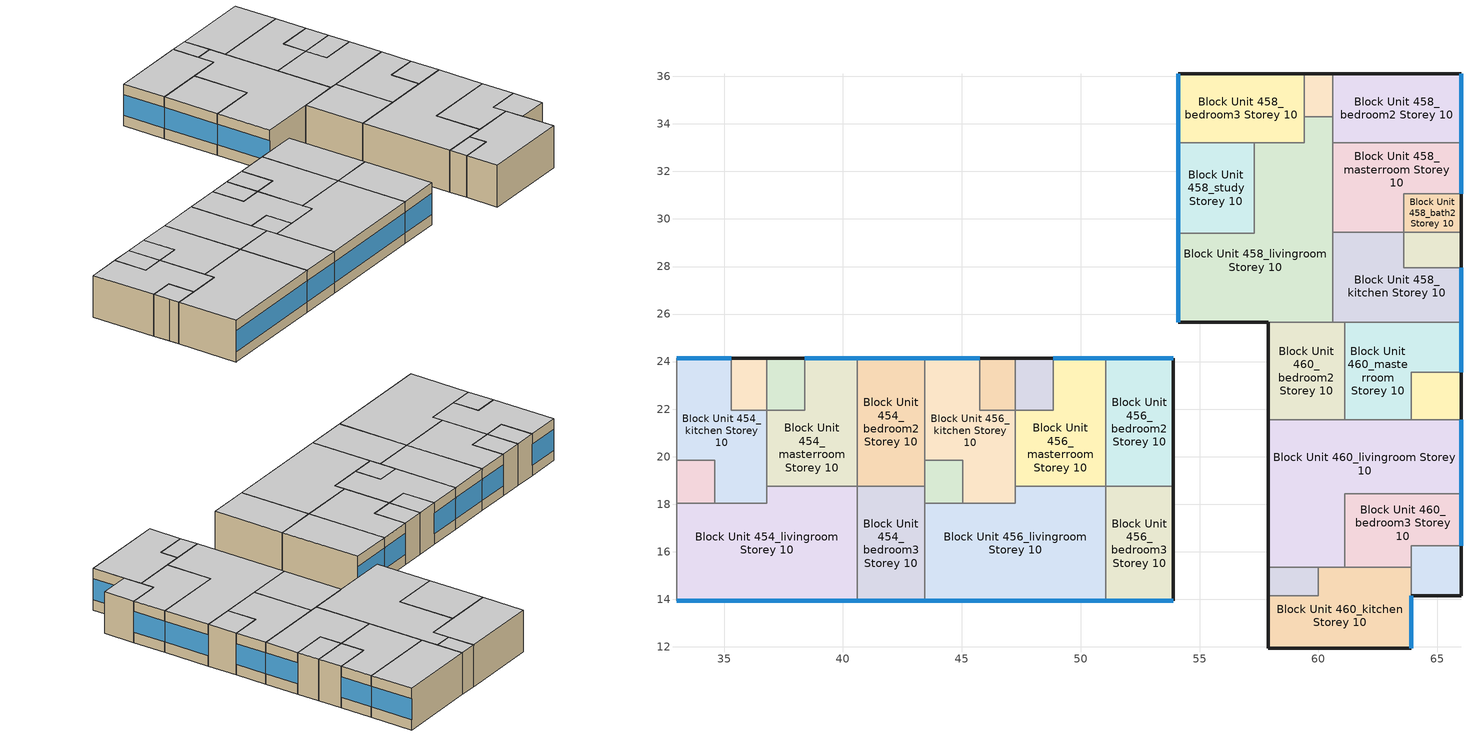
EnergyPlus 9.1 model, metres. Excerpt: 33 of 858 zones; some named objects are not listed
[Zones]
Block Unit 454_masterroom Storey 10
 floor adiabatic (Project Floor): 40.6,24.15 40.6,18.75 36.8,18.75 36.8,21.95 38.4,21.95 38.4,24.15 z31.6
 wall outside (Project Wall): 40.6,24.15 38.4,24.15 z31.6:34.4
 wall to Block Unit 454_bath2 Storey 10 (Project Wall): 38.4,24.15 38.4,21.95 36.8,21.95 z31.6:34.4
 wall to Block Unit 454_kitchen Storey 10 (Project Wall): 36.8,21.95 36.8,18.75 z31.6:34.4
 wall to Block Unit 454_livingroom Storey 10 (Project Wall): 36.8,18.75 40.6,18.75 z31.6:34.4
 wall to Block Unit 454_bedroom2 Storey 10 (Project Wall): 40.6,18.75 40.6,24.15 z31.6:34.4
 window (Project External Window): 40.6,24.15 38.4,24.15 z32.3:33.7
 ceiling adiabatic (Project Ceiling): 40.6,18.75 40.6,24.15 38.4,24.15 38.4,21.95 36.8,21.95 36.8,18.75 z34.4
Block Unit 454_bedroom2 Storey 10
 floor adiabatic (Project Floor): 43.45,24.15 43.45,18.75 40.6,18.75 40.6,24.15 z31.6
 wall outside (Project Wall): 43.45,24.15 40.6,24.15 z31.6:34.4
 wall to Block Unit 454_bedroom3 Storey 10 (Project Wall): 40.6,18.75 43.45,18.75 z31.6:34.4
 wall to Block Unit 456_kitchen Storey 10 (Project Wall): 43.45,19.85 43.45,24.15 z31.6:34.4
 wall to Block Unit 456_store Storey 10 (Project Wall): 43.45,18.75 43.45,19.85 z31.6:34.4
 window (Project External Window): 43.45,24.15 40.6,24.15 z32.3:33.7
 ceiling adiabatic (Project Ceiling): 43.45,18.75 43.45,24.15 40.6,24.15 40.6,18.75 z34.4
Block Unit 454_bedroom3 Storey 10
 floor adiabatic (Project Floor): 43.45,18.75 43.45,13.95 40.6,13.95 40.6,18.75 z31.6
 wall outside (Project Wall): 40.6,13.95 43.45,13.95 z31.6:34.4
 wall to Block Unit 454_livingroom Storey 10 (Project Wall): 40.6,18.75 40.6,13.95 z31.6:34.4
 wall to Block Unit 456_store Storey 10 (Project Wall): 43.45,18.05 43.45,18.75 z31.6:34.4
 wall to Block Unit 456_livingroom Storey 10 (Project Wall): 43.45,13.95 43.45,18.05 z31.6:34.4
 window (Project External Window): 40.6,13.95 43.45,13.95 z32.3:33.7
 ceiling adiabatic (Project Ceiling): 43.45,13.95 43.45,18.75 40.6,18.75 40.6,13.95 z34.4
Block Unit 454_bath1 Storey 10
 floor adiabatic (Project Floor): 36.8,24.15 36.8,21.95 35.3,21.95 35.3,24.15 z31.6
 wall outside (Project Wall): 36.8,24.15 35.3,24.15 z31.6:34.4
 wall to Block Unit 454_kitchen Storey 10 (Project Wall): 35.3,24.15 35.3,21.95 36.8,21.95 z31.6:34.4
 wall to Block Unit 454_bath2 Storey 10 (Project Wall): 36.8,21.95 36.8,24.15 z31.6:34.4
 ceiling adiabatic (Project Ceiling): 36.8,21.95 36.8,24.15 35.3,24.15 35.3,21.95 z34.4
Block Unit 454_bath2 Storey 10
 floor adiabatic (Project Floor): 38.4,24.15 38.4,21.95 36.8,21.95 36.8,24.15 z31.6
 wall outside (Project Wall): 38.4,24.15 36.8,24.15 z31.6:34.4
 ceiling adiabatic (Project Ceiling): 38.4,21.95 38.4,24.15 36.8,24.15 36.8,21.95 z34.4
Block Unit 454_kitchen Storey 10
 floor adiabatic (Project Floor): 35.3,24.15 35.3,21.95 36.8,21.95 36.8,18.05 34.6,18.05 34.6,19.85 33,19.85 33,24.15 z31.6
 wall outside (Project Wall): 35.3,24.15 33,24.15 z31.6:34.4
 wall to Block Unit 452_bedroom2 Storey 10 (Project Wall): 33,24.15 33,19.85 z31.6:34.4
 wall to Block Unit 454_livingroom Storey 10 (Project Wall): 34.6,18.05 36.8,18.05 36.8,18.75 z31.6:34.4
 wall to Block Unit 454_store Storey 10 (Project Wall): 33,19.85 34.6,19.85 34.6,18.05 z31.6:34.4
 window (Project External Window): 35.3,24.15 33,24.15 z32.3:33.7
 ceiling adiabatic (Project Ceiling): 36.8,18.05 36.8,21.95 35.3,21.95 35.3,24.15 33,24.15 33,19.85 34.6,19.85 34.6,18.05 z34.4
Block Unit 454_store Storey 10
 floor adiabatic (Project Floor): 34.6,19.85 34.6,18.05 33,18.05 33,19.85 z31.6
 wall to Block Unit 452_bedroom2 Storey 10 (Project Wall): 33,19.85 33,18.75 z31.6:34.4
 wall to Block Unit 452_bedroom3 Storey 10 (Project Wall): 33,18.75 33,18.05 z31.6:34.4
 wall to Block Unit 454_livingroom Storey 10 (Project Wall): 33,18.05 34.6,18.05 z31.6:34.4
 ceiling adiabatic (Project Ceiling): 34.6,18.05 34.6,19.85 33,19.85 33,18.05 z34.4
Block Unit 454_livingroom Storey 10
 floor adiabatic (Project Floor): 40.6,18.75 40.6,13.95 33,13.95 33,18.05 36.8,18.05 36.8,18.75 z31.6
 wall outside (Project Wall): 33,13.95 40.6,13.95 z31.6:34.4
 wall to Block Unit 452_bedroom3 Storey 10 (Project Wall): 33,18.05 33,13.95 z31.6:34.4
 window (Project External Window): 33,13.95 40.6,13.95 z32.3:33.7
 ceiling adiabatic (Project Ceiling): 40.6,13.95 40.6,18.75 36.8,18.75 36.8,18.05 33,18.05 33,13.95 z34.4
Block Unit 456_masterroom Storey 10
 floor adiabatic (Project Floor): 51.05,24.15 51.05,18.75 47.25,18.75 47.25,21.95 48.85,21.95 48.85,24.15 z31.6
 wall outside (Project Wall): 51.05,24.15 48.85,24.15 z31.6:34.4
 wall to Block Unit 456_bath2 Storey 10 (Project Wall): 48.85,24.15 48.85,21.95 47.25,21.95 z31.6:34.4
 wall to Block Unit 456_kitchen Storey 10 (Project Wall): 47.25,21.95 47.25,18.75 z31.6:34.4
 wall to Block Unit 456_livingroom Storey 10 (Project Wall): 47.25,18.75 51.05,18.75 z31.6:34.4
 wall to Block Unit 456_bedroom2 Storey 10 (Project Wall): 51.05,18.75 51.05,24.15 z31.6:34.4
 window (Project External Window): 51.05,24.15 48.85,24.15 z32.3:33.7
 ceiling adiabatic (Project Ceiling): 51.05,18.75 51.05,24.15 48.85,24.15 48.85,21.95 47.25,21.95 47.25,18.75 z34.4
Block Unit 456_bedroom2 Storey 10
 floor adiabatic (Project Floor): 53.9,24.15 53.9,18.75 51.05,18.75 51.05,24.15 z31.6
 wall outside (Project Wall): 53.9,18.75 53.9,24.15 51.05,24.15 z31.6:34.4
 wall to Block Unit 456_bedroom3 Storey 10 (Project Wall): 51.05,18.75 53.9,18.75 z31.6:34.4
 window (Project External Window): 53.9,24.15 51.05,24.15 z32.3:33.7
 ceiling adiabatic (Project Ceiling): 53.9,18.75 53.9,24.15 51.05,24.15 51.05,18.75 z34.4
Block Unit 456_bedroom3 Storey 10
 floor adiabatic (Project Floor): 53.9,18.75 53.9,13.95 51.05,13.95 51.05,18.75 z31.6
 wall outside (Project Wall): 51.05,13.95 53.9,13.95 53.9,18.75 z31.6:34.4
 wall to Block Unit 456_livingroom Storey 10 (Project Wall): 51.05,18.75 51.05,13.95 z31.6:34.4
 window (Project External Window): 51.05,13.95 53.9,13.95 z32.3:33.7
 ceiling adiabatic (Project Ceiling): 53.9,13.95 53.9,18.75 51.05,18.75 51.05,13.95 z34.4
Block Unit 456_bath1 Storey 10
 floor adiabatic (Project Floor): 47.25,24.15 47.25,21.95 45.75,21.95 45.75,24.15 z31.6
 wall outside (Project Wall): 47.25,24.15 45.75,24.15 z31.6:34.4
 wall to Block Unit 456_kitchen Storey 10 (Project Wall): 45.75,24.15 45.75,21.95 47.25,21.95 z31.6:34.4
 wall to Block Unit 456_bath2 Storey 10 (Project Wall): 47.25,21.95 47.25,24.15 z31.6:34.4
 ceiling adiabatic (Project Ceiling): 47.25,21.95 47.25,24.15 45.75,24.15 45.75,21.95 z34.4
Block Unit 456_bath2 Storey 10
 floor adiabatic (Project Floor): 48.85,24.15 48.85,21.95 47.25,21.95 47.25,24.15 z31.6
 wall outside (Project Wall): 48.85,24.15 47.25,24.15 z31.6:34.4
 ceiling adiabatic (Project Ceiling): 48.85,21.95 48.85,24.15 47.25,24.15 47.25,21.95 z34.4
Block Unit 456_kitchen Storey 10
 floor adiabatic (Project Floor): 45.75,24.15 45.75,21.95 47.25,21.95 47.25,18.05 45.05,18.05 45.05,19.85 43.45,19.85 43.45,24.15 z31.6
 wall outside (Project Wall): 45.75,24.15 43.45,24.15 z31.6:34.4
 wall to Block Unit 456_livingroom Storey 10 (Project Wall): 45.05,18.05 47.25,18.05 47.25,18.75 z31.6:34.4
 wall to Block Unit 456_store Storey 10 (Project Wall): 43.45,19.85 45.05,19.85 45.05,18.05 z31.6:34.4
 window (Project External Window): 45.75,24.15 43.45,24.15 z32.3:33.7
 ceiling adiabatic (Project Ceiling): 47.25,18.05 47.25,21.95 45.75,21.95 45.75,24.15 43.45,24.15 43.45,19.85 45.05,19.85 45.05,18.05 z34.4
Block Unit 456_store Storey 10
 floor adiabatic (Project Floor): 45.05,19.85 45.05,18.05 43.45,18.05 43.45,19.85 z31.6
 wall to Block Unit 456_livingroom Storey 10 (Project Wall): 43.45,18.05 45.05,18.05 z31.6:34.4
 ceiling adiabatic (Project Ceiling): 45.05,18.05 45.05,19.85 43.45,19.85 43.45,18.05 z34.4
Block Unit 456_livingroom Storey 10
 floor adiabatic (Project Floor): 51.05,18.75 51.05,13.95 43.45,13.95 43.45,18.05 47.25,18.05 47.25,18.75 z31.6
 wall outside (Project Wall): 43.45,13.95 51.05,13.95 z31.6:34.4
 window (Project External Window): 43.45,13.95 51.05,13.95 z32.3:33.7
 ceiling adiabatic (Project Ceiling): 51.05,13.95 51.05,18.75 47.25,18.75 47.25,18.05 43.45,18.05 43.45,13.95 z34.4
Block Unit 458_masterroom Storey 10
 floor adiabatic (Project Floor): 66,33.2 66,31.05 63.6,31.05 63.6,29.45 60.6,29.45 60.6,33.2 z31.6
 wall outside (Project Wall): 66,31.05 66,33.2 z31.6:34.4
 wall to Block Unit 458_bedroom2 Storey 10 (Project Wall): 66,33.2 60.6,33.2 z31.6:34.4
 wall to Block Unit 458_livingroom Storey 10 (Project Wall): 60.6,33.2 60.6,29.45 z31.6:34.4
 wall to Block Unit 458_kitchen Storey 10 (Project Wall): 60.6,29.45 63.6,29.45 z31.6:34.4
 wall to Block Unit 458_bath2 Storey 10 (Project Wall): 63.6,29.45 63.6,31.05 66,31.05 z31.6:34.4
 window (Project External Window): 66,31.05 66,33.2 z32.3:33.7
 ceiling adiabatic (Project Ceiling): 66,31.05 66,33.2 60.6,33.2 60.6,29.45 63.6,29.45 63.6,31.05 z34.4
Block Unit 458_bedroom2 Storey 10
 floor adiabatic (Project Floor): 66,36.1 66,33.2 60.6,33.2 60.6,36.1 z31.6
 wall outside (Project Wall): 66,33.2 66,36.1 60.6,36.1 z31.6:34.4
 wall to Block Unit 458_store Storey 10 (Project Wall): 60.6,36.1 60.6,34.3 z31.6:34.4
 wall to Block Unit 458_livingroom Storey 10 (Project Wall): 60.6,34.3 60.6,33.2 z31.6:34.4
 window (Project External Window): 66,33.2 66,36.1 z32.3:33.7
 ceiling adiabatic (Project Ceiling): 66,33.2 66,36.1 60.6,36.1 60.6,33.2 z34.4
Block Unit 458_bedroom3 Storey 10
 floor adiabatic (Project Floor): 59.4,36.1 59.4,33.2 54.1,33.2 54.1,36.1 z31.6
 wall outside (Project Wall): 59.4,36.1 54.1,36.1 54.1,33.2 z31.6:34.4
 wall to Block Unit 458_study Storey 10 (Project Wall): 54.1,33.2 57.3,33.2 z31.6:34.4
 wall to Block Unit 458_livingroom Storey 10 (Project Wall): 57.3,33.2 59.4,33.2 59.4,34.3 z31.6:34.4
 wall to Block Unit 458_store Storey 10 (Project Wall): 59.4,34.3 59.4,36.1 z31.6:34.4
 window (Project External Window): 54.1,36.1 54.1,33.2 z32.3:33.7
 ceiling adiabatic (Project Ceiling): 59.4,33.2 59.4,36.1 54.1,36.1 54.1,33.2 z34.4
Block Unit 458_study Storey 10
 floor adiabatic (Project Floor): 57.3,33.2 57.3,29.4 54.1,29.4 54.1,33.2 z31.6
 wall outside (Project Wall): 54.1,33.2 54.1,29.4 z31.6:34.4
 wall to Block Unit 458_livingroom Storey 10 (Project Wall): 54.1,29.4 57.3,29.4 57.3,33.2 z31.6:34.4
 window (Project External Window): 54.1,33.2 54.1,29.4 z32.3:33.7
 ceiling adiabatic (Project Ceiling): 57.3,29.4 57.3,33.2 54.1,33.2 54.1,29.4 z34.4
Block Unit 458_bath1 Storey 10
 floor adiabatic (Project Floor): 66,29.45 66,27.95 63.6,27.95 63.6,29.45 z31.6
 wall outside (Project Wall): 66,27.95 66,29.45 z31.6:34.4
 wall to Block Unit 458_bath2 Storey 10 (Project Wall): 66,29.45 63.6,29.45 z31.6:34.4
 wall to Block Unit 458_kitchen Storey 10 (Project Wall): 63.6,29.45 63.6,27.95 66,27.95 z31.6:34.4
 ceiling adiabatic (Project Ceiling): 66,27.95 66,29.45 63.6,29.45 63.6,27.95 z34.4
Block Unit 458_bath2 Storey 10
 floor adiabatic (Project Floor): 66,31.05 66,29.45 63.6,29.45 63.6,31.05 z31.6
 wall outside (Project Wall): 66,29.45 66,31.05 z31.6:34.4
 ceiling adiabatic (Project Ceiling): 66,29.45 66,31.05 63.6,31.05 63.6,29.45 z34.4
Block Unit 458_kitchen Storey 10
 floor adiabatic (Project Floor): 66,27.95 66,25.65 60.6,25.65 60.6,29.45 63.6,29.45 63.6,27.95 z31.6
 wall outside (Project Wall): 66,25.65 66,27.95 z31.6:34.4
 wall to Block Unit 458_livingroom Storey 10 (Project Wall): 60.6,29.45 60.6,25.65 z31.6:34.4
 wall to Block Unit 460_masterroom Storey 10 (Project Wall): 61.1,25.65 66,25.65 z31.6:34.4
 wall to Block Unit 460_bedroom2 Storey 10 (Project Wall): 60.6,25.65 61.1,25.65 z31.6:34.4
 window (Project External Window): 66,25.65 66,27.95 z32.3:33.7
 ceiling adiabatic (Project Ceiling): 66,25.65 66,27.95 63.6,27.95 63.6,29.45 60.6,29.45 60.6,25.65 z34.4
Block Unit 458_store Storey 10
 floor adiabatic (Project Floor): 60.6,36.1 60.6,34.3 59.4,34.3 59.4,36.1 z31.6
 wall outside (Project Wall): 60.6,36.1 59.4,36.1 z31.6:34.4
 wall to Block Unit 458_livingroom Storey 10 (Project Wall): 59.4,34.3 60.6,34.3 z31.6:34.4
 ceiling adiabatic (Project Ceiling): 60.6,34.3 60.6,36.1 59.4,36.1 59.4,34.3 z34.4
Block Unit 458_livingroom Storey 10
 floor adiabatic (Project Floor): 60.6,34.3 60.6,25.65 54.1,25.65 54.1,29.4 57.3,29.4 57.3,33.2 59.4,33.2 59.4,34.3 z31.6
 wall outside (Project Wall): 54.1,29.4 54.1,25.65 57.9,25.65 z31.6:34.4
 wall to Block Unit 460_bedroom2 Storey 10 (Project Wall): 57.9,25.65 60.6,25.65 z31.6:34.4
 window (Project External Window): 54.1,29.4 54.1,25.65 z32.3:33.7
 ceiling adiabatic (Project Ceiling): 60.6,25.65 60.6,34.3 59.4,34.3 59.4,33.2 57.3,33.2 57.3,29.4 54.1,29.4 54.1,25.65 z34.4
Block Unit 460_bath2 Storey 10
 floor adiabatic (Project Floor): 66,16.25 66,14.15 63.9,14.15 63.9,16.25 z31.6
 wall outside (Project Wall): 63.9,14.15 66,14.15 66,16.25 z31.6:34.4
 wall to Block Unit 460_bedroom3 Storey 10 (Project Wall): 66,16.25 63.9,16.25 63.9,15.35 z31.6:34.4
 wall to Block Unit 460_kitchen Storey 10 (Project Wall): 63.9,15.35 63.9,14.15 z31.6:34.4
 ceiling adiabatic (Project Ceiling): 66,14.15 66,16.25 63.9,16.25 63.9,14.15 z34.4
Block Unit 460_bedroom3 Storey 10
 floor adiabatic (Project Floor): 66,18.45 66,16.25 63.9,16.25 63.9,15.35 61.1,15.35 61.1,18.45 z31.6
 wall outside (Project Wall): 66,16.25 66,18.45 z31.6:34.4
 wall to Block Unit 460_livingroom Storey 10 (Project Wall): 66,18.45 61.1,18.45 61.1,15.35 z31.6:34.4
 wall to Block Unit 460_kitchen Storey 10 (Project Wall): 61.1,15.35 63.9,15.35 z31.6:34.4
 window (Project External Window): 66,16.25 66,18.45 z32.3:33.7
 ceiling adiabatic (Project Ceiling): 66,16.25 66,18.45 61.1,18.45 61.1,15.35 63.9,15.35 63.9,16.25 z34.4
Block Unit 460_livingroom Storey 10
 floor adiabatic (Project Floor): 66,21.55 66,18.45 61.1,18.45 61.1,15.35 57.9,15.35 57.9,21.55 z31.6
 wall outside (Project Wall): 57.9,21.55 57.9,15.35 / 66,18.45 66,21.55 z31.6:34.4
 wall to Block Unit 460_bath1 Storey 10 (Project Wall): 66,21.55 63.9,21.55 z31.6:34.4
 wall to Block Unit 460_masterroom Storey 10 (Project Wall): 63.9,21.55 61.1,21.55 z31.6:34.4
 wall to Block Unit 460_bedroom2 Storey 10 (Project Wall): 61.1,21.55 57.9,21.55 z31.6:34.4
 wall to Block Unit 460_kitchen Storey 10 (Project Wall): 60,15.35 61.1,15.35 z31.6:34.4
 wall to Block Unit 460_store Storey 10 (Project Wall): 57.9,15.35 60,15.35 z31.6:34.4
 window (Project External Window): 66,18.45 66,21.55 z32.3:33.7
 ceiling adiabatic (Project Ceiling): 66,18.45 66,21.55 57.9,21.55 57.9,15.35 61.1,15.35 61.1,18.45 z34.4
Block Unit 460_bath1 Storey 10
 floor adiabatic (Project Floor): 66,23.55 66,21.55 63.9,21.55 63.9,23.55 z31.6
 wall outside (Project Wall): 66,21.55 66,23.55 z31.6:34.4
 wall to Block Unit 460_masterroom Storey 10 (Project Wall): 66,23.55 63.9,23.55 63.9,21.55 z31.6:34.4
 ceiling adiabatic (Project Ceiling): 66,21.55 66,23.55 63.9,23.55 63.9,21.55 z34.4
Block Unit 460_masterroom Storey 10
 floor adiabatic (Project Floor): 66,25.65 66,23.55 63.9,23.55 63.9,21.55 61.1,21.55 61.1,25.65 z31.6
 wall outside (Project Wall): 66,23.55 66,25.65 z31.6:34.4
 wall to Block Unit 460_bedroom2 Storey 10 (Project Wall): 61.1,25.65 61.1,21.55 z31.6:34.4
 window (Project External Window): 66,23.55 66,25.65 z32.3:33.7
 ceiling adiabatic (Project Ceiling): 66,23.55 66,25.65 61.1,25.65 61.1,21.55 63.9,21.55 63.9,23.55 z34.4
Block Unit 460_bedroom2 Storey 10
 floor adiabatic (Project Floor): 61.1,25.65 61.1,21.55 57.9,21.55 57.9,25.65 z31.6
 wall outside (Project Wall): 57.9,25.65 57.9,21.55 z31.6:34.4
 ceiling adiabatic (Project Ceiling): 61.1,21.55 61.1,25.65 57.9,25.65 57.9,21.55 z34.4
Block Unit 460_kitchen Storey 10
 floor adiabatic (Project Floor): 63.9,15.35 63.9,11.95 57.9,11.95 57.9,14.15 60,14.15 60,15.35 z31.6
 wall outside (Project Wall): 57.9,14.15 57.9,11.95 63.9,11.95 63.9,14.15 z31.6:34.4
 wall to Block Unit 460_store Storey 10 (Project Wall): 60,15.35 60,14.15 57.9,14.15 z31.6:34.4
 window (Project External Window): 63.9,11.95 63.9,14.15 z32.3:33.7
 ceiling adiabatic (Project Ceiling): 63.9,11.95 63.9,15.35 60,15.35 60,14.15 57.9,14.15 57.9,11.95 z34.4
Block Unit 460_store Storey 10
 floor adiabatic (Project Floor): 60,15.35 60,14.15 57.9,14.15 57.9,15.35 z31.6
 wall outside (Project Wall): 57.9,15.35 57.9,14.15 z31.6:34.4
 ceiling adiabatic (Project Ceiling): 60,14.15 60,15.35 57.9,15.35 57.9,14.15 z34.4
[Building]
One Precinct: North Axis=0; Terrain=City; Loads Convergence Tolerance Value=0.04; Temperature Convergence Tolerance Value=0.4; Solar Distribution=FullInteriorAndExterior; Maximum Number of Warmup Days=25; Minimum Number of Warmup Days=6
[Site:Location]
SGP_Singapore.486980_IWEC: Latitude=1.37; Longitude=103.98; Time Zone=8; Elevation=16
[MATERIAL] Roughness=MediumRough
Name | Thickness | Conductivity | Density | Specific Heat | Thermal Absorptance | Solar Absorptance | Visible Absorptance
ConcreteWall | 0.15 | 0.8 | 2400 | 880 | 0.85 | 0.79 | 0.79
Greenwall | 0.079 | 2.5 | 1293 | 853 | 0.98 | 0.75 | 0.75
[WindowMaterial:SimpleGlazingSystem]
SingleGlazingEuroGrey: UFactor=5.93; Solar Heat Gain Coefficient=0.62; Visible Transmittance=0.495
[Construction]
Project Wall: Greenwall
Project Floor; Project Ceiling: ConcreteWall
Project External Window: SingleGlazingEuroGrey
[ZONE] Type=1; Multiplier=1; Ceiling Height=autocalculate; Volume=autocalculate; Floor Area=autocalculate; Part of Total Floor Area=Yes
Block Unit 454_masterroom Storey 10; Block Unit 454_bedroom2 Storey 10; Block Unit 454_bedroom3 Storey 10; Block Unit 454_bath1 Storey 10; Block Unit 454_bath2 Storey 10; Block Unit 454_kitchen Storey 10; Block Unit 454_store Storey 10; Block Unit 454_livingroom Storey 10; Block Unit 456_masterroom Storey 10; Block Unit 456_bedroom2 Storey 10; Block Unit 456_bedroom3 Storey 10; Block Unit 456_bath1 Storey 10; Block Unit 456_bath2 Storey 10; Block Unit 456_kitchen Storey 10; Block Unit 456_store Storey 10; Block Unit 456_livingroom Storey 10; Block Unit 458_masterroom Storey 10; Block Unit 458_bedroom2 Storey 10; Block Unit 458_bedroom3 Storey 10; Block Unit 458_study Storey 10; Block Unit 458_bath1 Storey 10; Block Unit 458_bath2 Storey 10; Block Unit 458_kitchen Storey 10; Block Unit 458_store Storey 10; Block Unit 458_livingroom Storey 10; Block Unit 460_bath2 Storey 10; Block Unit 460_bedroom3 Storey 10; Block Unit 460_livingroom Storey 10; Block Unit 460_bath1 Storey 10; Block Unit 460_masterroom Storey 10; Block Unit 460_bedroom2 Storey 10; Block Unit 460_kitchen Storey 10; Block Unit 460_store Storey 10
[ZONEINFILTRATION:DESIGNFLOWRATE] Design Flow Rate Calculation Method=AirChanges/Hour; Constant Term Coefficient=1; Temperature Term Coefficient=0; Velocity Term Coefficient=0; Velocity Squared Term Coefficient=0
Name | Zone or ZoneList | Schedule | Air Changes per Hour
Block Unit 454_masterroom Storey 10 Infiltration | Block Unit 454_masterroom Storey 10 | Always On | 0.2
Block Unit 454_bedroom2 Storey 10 Infiltration | Block Unit 454_bedroom2 Storey 10 | Always On | 0.2
Block Unit 454_bedroom3 Storey 10 Infiltration | Block Unit 454_bedroom3 Storey 10 | Always On | 0.2
Block Unit 454_bath1 Storey 10 Infiltration | Block Unit 454_bath1 Storey 10 | Always On | 1
Block Unit 454_bath2 Storey 10 Infiltration | Block Unit 454_bath2 Storey 10 | Always On | 1
Block Unit 454_kitchen Storey 10 Infiltration | Block Unit 454_kitchen Storey 10 | Always On | 1
Block Unit 454_store Storey 10 Infiltration | Block Unit 454_store Storey 10 | Always On | 1
Block Unit 454_livingroom Storey 10 Infiltration | Block Unit 454_livingroom Storey 10 | Living_Infiltration_AirCon | 1
Block Unit 456_masterroom Storey 10 Infiltration | Block Unit 456_masterroom Storey 10 | Always On | 0.2
Block Unit 456_bedroom2 Storey 10 Infiltration | Block Unit 456_bedroom2 Storey 10 | Always On | 0.2
Block Unit 456_bedroom3 Storey 10 Infiltration | Block Unit 456_bedroom3 Storey 10 | Always On | 0.2
Block Unit 456_bath1 Storey 10 Infiltration | Block Unit 456_bath1 Storey 10 | Always On | 1
Block Unit 456_bath2 Storey 10 Infiltration | Block Unit 456_bath2 Storey 10 | Always On | 1
Block Unit 456_kitchen Storey 10 Infiltration | Block Unit 456_kitchen Storey 10 | Always On | 1
Block Unit 456_store Storey 10 Infiltration | Block Unit 456_store Storey 10 | Always On | 1
Block Unit 456_livingroom Storey 10 Infiltration | Block Unit 456_livingroom Storey 10 | Living_Infiltration_AirCon | 1
Block Unit 458_masterroom Storey 10 Infiltration | Block Unit 458_masterroom Storey 10 | Always On | 0.2
Block Unit 458_bedroom2 Storey 10 Infiltration | Block Unit 458_bedroom2 Storey 10 | Always On | 0.2
Block Unit 458_bedroom3 Storey 10 Infiltration | Block Unit 458_bedroom3 Storey 10 | Always On | 0.2
Block Unit 458_study Storey 10 Infiltration | Block Unit 458_study Storey 10 | Always On | 1
Block Unit 458_bath1 Storey 10 Infiltration | Block Unit 458_bath1 Storey 10 | Always On | 1
Block Unit 458_bath2 Storey 10 Infiltration | Block Unit 458_bath2 Storey 10 | Always On | 1
Block Unit 458_kitchen Storey 10 Infiltration | Block Unit 458_kitchen Storey 10 | Always On | 1
Block Unit 458_store Storey 10 Infiltration | Block Unit 458_store Storey 10 | Always On | 1
Block Unit 458_livingroom Storey 10 Infiltration | Block Unit 458_livingroom Storey 10 | Living_Infiltration_AirCon | 1
Block Unit 460_bath2 Storey 10 Infiltration | Block Unit 460_bath2 Storey 10 | Always On | 1
Block Unit 460_bedroom3 Storey 10 Infiltration | Block Unit 460_bedroom3 Storey 10 | Always On | 0.2
Block Unit 460_livingroom Storey 10 Infiltration | Block Unit 460_livingroom Storey 10 | Living_Infiltration_AirCon | 1
Block Unit 460_bath1 Storey 10 Infiltration | Block Unit 460_bath1 Storey 10 | Always On | 1
Block Unit 460_masterroom Storey 10 Infiltration | Block Unit 460_masterroom Storey 10 | Always On | 0.2
Block Unit 460_bedroom2 Storey 10 Infiltration | Block Unit 460_bedroom2 Storey 10 | Always On | 0.2
Block Unit 460_kitchen Storey 10 Infiltration | Block Unit 460_kitchen Storey 10 | Always On | 1
Block Unit 460_store Storey 10 Infiltration | Block Unit 460_store Storey 10 | Always On | 1
[HVACTEMPLATE:ZONE:IDEALLOADSAIRSYSTEM] Template Thermostat=Zone Stat; System Availability Schedule=AirCon_normal; Maximum Heating Supply Air Temperature=50; Minimum Cooling Supply Air Temperature=13; Maximum Heating Supply Air Humidity Ratio=0.0156; Minimum Cooling Supply Air Humidity Ratio=0.0077; Heating Limit=NoLimit; Cooling Limit=NoLimit; Heating Availability Schedule=Always Off; Cooling Availability Schedule=AirCon_normal; Dehumidification Control Type=Humidistat; Cooling Sensible Heat Ratio=0.7; Dehumidification Setpoint=60; Humidification Control Type=None; Outdoor Air Method=None; Outdoor Air Flow Rate per Person=0.00944; Outdoor Air Flow Rate per Zone Floor Area=0; Outdoor Air Flow Rate per Zone=0; Demand Controlled Ventilation Type=None; Outdoor Air Economizer Type=NoEconomizer; Heat Recovery Type=None; Sensible Heat Recovery Effectiveness=0.7; Latent Heat Recovery Effectiveness=0.65
Block Unit 454_masterroom Storey 10; Block Unit 454_bedroom2 Storey 10; Block Unit 454_bedroom3 Storey 10; Block Unit 454_livingroom Storey 10; Block Unit 456_masterroom Storey 10; Block Unit 456_bedroom2 Storey 10; Block Unit 456_bedroom3 Storey 10; Block Unit 456_livingroom Storey 10; Block Unit 458_masterroom Storey 10; Block Unit 458_bedroom2 Storey 10; Block Unit 458_bedroom3 Storey 10; Block Unit 458_livingroom Storey 10; Block Unit 460_bedroom3 Storey 10; Block Unit 460_livingroom Storey 10; Block Unit 460_masterroom Storey 10; Block Unit 460_bedroom2 Storey 10
[Schedule:Compact]
Always On: Through: 12/31, For: AllDays, Until: 24:00, 1
Always Off: Through: 12/31, For: AllDays, Until: 24:00, 0
AirCon_normal: Through: 31 Dec, For: AllDays, Until: 07:00, 1, Until: 22:00, 0, Until: 24:00, 1
[SCHEDULE:COMPACT]
Living_Infiltration_AirCon: Through: 12/31, For: AllDays, Until: 07:00, 0.2, Until: 22:00, 1, Until: 24:00, 0.2
